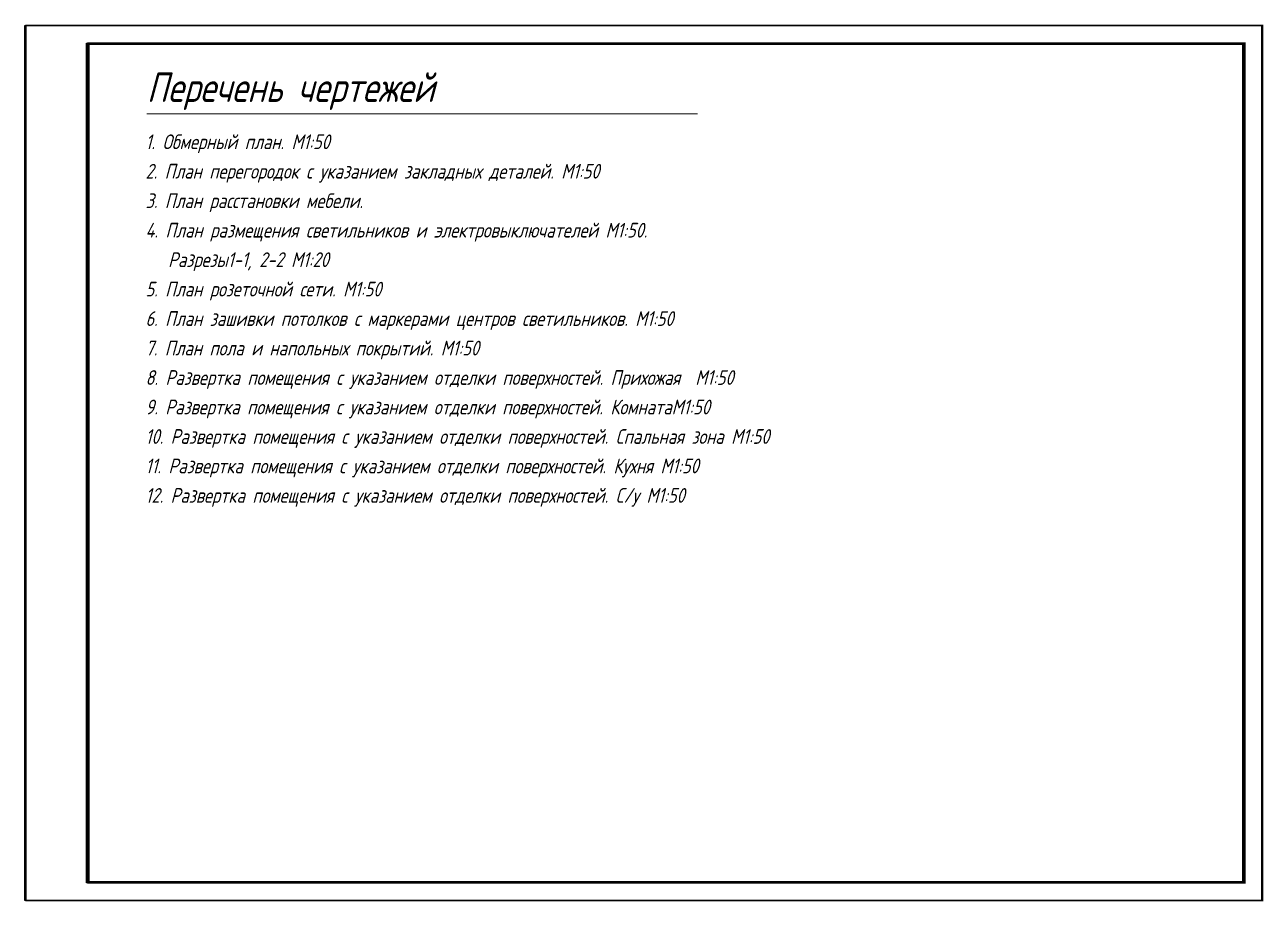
# Model space of a CAD drawing. Header units: millimetres. Extents: x 653176 to 972033, y 753746 to 925850.
# Drawn here: x 675707 to 696737, y 780209 to 795079 of the extents above; entities that cross this region are included whole.
import ezdxf

# ---------------------------------------------------------------- set-up
doc = ezdxf.new("R2010")
doc.units = ezdxf.units.MM
doc.header["$LTSCALE"] = 10
for name, color, linetype, lineweight in [('AL', 7, 'Continuous', 30), ('stamp', 253, 'Continuous', 18), ('размh150', 7, 'Continuous', 9)]:
    doc.layers.add(name, color=color, linetype=linetype, lineweight=lineweight)
doc.layers.add('ramka', color=7, linetype='Continuous')
doc.styles.add('ГОСТ тип А', font='gost_a.shx', dxfattribs={"oblique": 15, "height": 125})

msp = doc.modelspace()

# ---------------------------------------------------------------- linework, layer by layer
at = {"layer": 'AL', "color": 7, "lineweight": 50, "const_width": 20}
for points in [[(675726.7, 795069.1), (696726.7, 795069.1), (696726.7, 780219.1), (675726.7, 780219.1), (675726.7, 795069.1)], [(677778.9, 793569.1), (687134.4, 793569.1)]]:
    msp.add_lwpolyline(points, dxfattribs=at)
for points in [[(676776.7, 794769.1), (696426.7, 794769.1), (696426.7, 780519.1), (676776.7, 780519.1)], [(676786.7, 794759.1), (696416.7, 794759.1), (696416.7, 780529.1), (676786.7, 780529.1)], [(676796.7, 794749.1), (696406.7, 794749.1), (696406.7, 780539.1), (676796.7, 780539.1)]]:
    msp.add_lwpolyline(points, close=True, dxfattribs=at)
at = {"layer": 'ramka', "ltscale": 10}
msp.add_lwpolyline([(675706.7, 795069.1), (696706.7, 795069.1), (696706.7, 780219.1), (675706.7, 780219.1), (675706.7, 795069.1)], dxfattribs=at)
at = {"layer": 'размh150'}
for points in [[(676756.7, 794769.1), (696406.7, 794769.1), (696406.7, 780519.1), (676756.7, 780519.1)], [(676766.7, 794759.1), (696396.7, 794759.1), (696396.7, 780529.1), (676766.7, 780529.1)], [(676776.7, 794749.1), (696386.7, 794749.1), (696386.7, 780539.1), (676776.7, 780539.1)]]:
    msp.add_lwpolyline(points, close=True, dxfattribs=at)

# ---------------------------------------------------------------- texts
at = {"layer": 'stamp', "color": 7, "style": 'ГОСТ тип А', "oblique": 15}
for s, height, p in [('Перечень чертежей', 500, (677778.9, 793769.1)), ('1. Обмерный план. М1:50', 250, (677756.7, 792969.1)), ('2. План перегородок с указанием закладных деталей. М1:50', 250, (677756.7, 792469.1)), ('3. План расстановки мебели. ', 250, (677756.7, 791969.1)), ('4. План размещения светильников и электровыключателей М1:50.', 250, (677756.7, 791469.1)), ('   Разрезы1-1, 2-2 М1:20', 250, (677756.7, 790969.1)), ('5. План розеточной сети. М1:50', 250, (677756.7, 790469.1)), ('6. План зашивки потолков с маркерами центров светильников. М1:50', 250, (677756.7, 789969.1)), ('7. План пола и напольных покрытий. М1:50', 250, (677756.7, 789469.1)), ('8. Развертка помещения с указанием отделки поверхностей. Прихожая  М1:50', 250, (677756.7, 788969.1)), ('9. Развертка помещения с указанием отделки поверхностей. КомнатаМ1:50', 250, (677756.7, 788469.1)), ('10. Развертка помещения с указанием отделки поверхностей. Спальная зона М1:50', 250, (677756.7, 787969.1)), ('11. Развертка помещения с указанием отделки поверхностей. Кухня М1:50', 250, (677756.7, 787469.1)), ('12. Развертка помещения с указанием отделки поверхностей. С/у М1:50', 250, (677756.7, 786969.1))]:
    msp.add_text(s, height=height, dxfattribs=at).set_placement(p)

doc.saveas('drawing.dxf')
